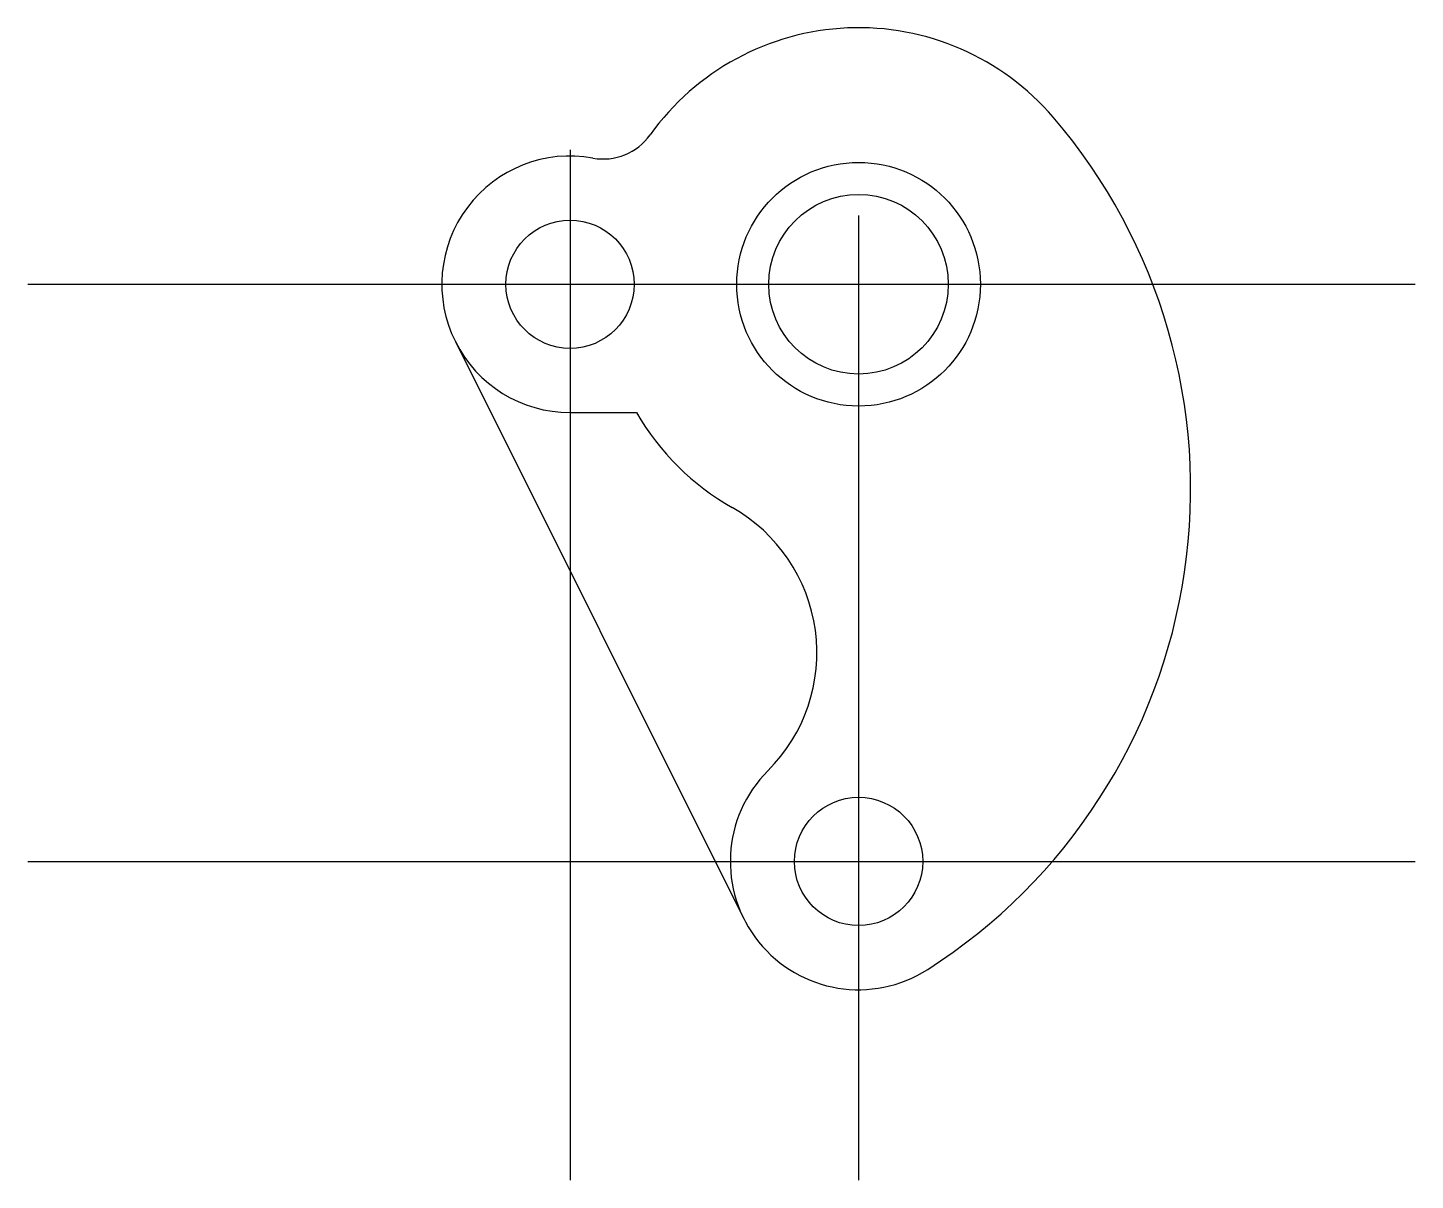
# Model space of a CAD drawing. Header units: inches. Extents: x 22 to 238, y 23 to 203.
import ezdxf

# ---------------------------------------------------------------- set-up
doc = ezdxf.new("R2010")
doc.units = ezdxf.units.IN
doc.header["$MEASUREMENT"] = 0

msp = doc.modelspace()

# ---------------------------------------------------------------- linework, layer by layer
for p, q in [((106.15, 183.87), (106.15, 23.2)), ((151.15, 173.65), (151.15, 23.2)), ((21.57, 162.91), (237.97, 162.91)), ((88.26, 153.96), (133.26, 63.96)), ((106.15, 142.91), (116.51, 142.91)), ((21.57, 72.91), (237.97, 72.91))]:
    msp.add_line(p, q)
for centre, radius in [((151.15, 162.91), 19), ((151.15, 162.91), 14), ((106.15, 162.91), 10), ((151.15, 72.91), 10)]:
    msp.add_circle(centre, radius)
for centre, radius, start, end in [((151.15, 162.91), 40, 40.6015, 144.3827), ((113.95, 131.02), 89, 302.6279, 40.6015), ((111.32, 191.44), 9, 259.7373, 324.3827), ((106.15, 162.91), 20, 79.7373, 270), ((151.15, 162.91), 40, 210, 240.5017), ((118.65, 105.46), 26, 314.9495, 60.5017), ((151.15, 72.91), 20, 134.9495, 302.6279)]:
    msp.add_arc(centre, radius, start, end)

doc.saveas('drawing.dxf')
